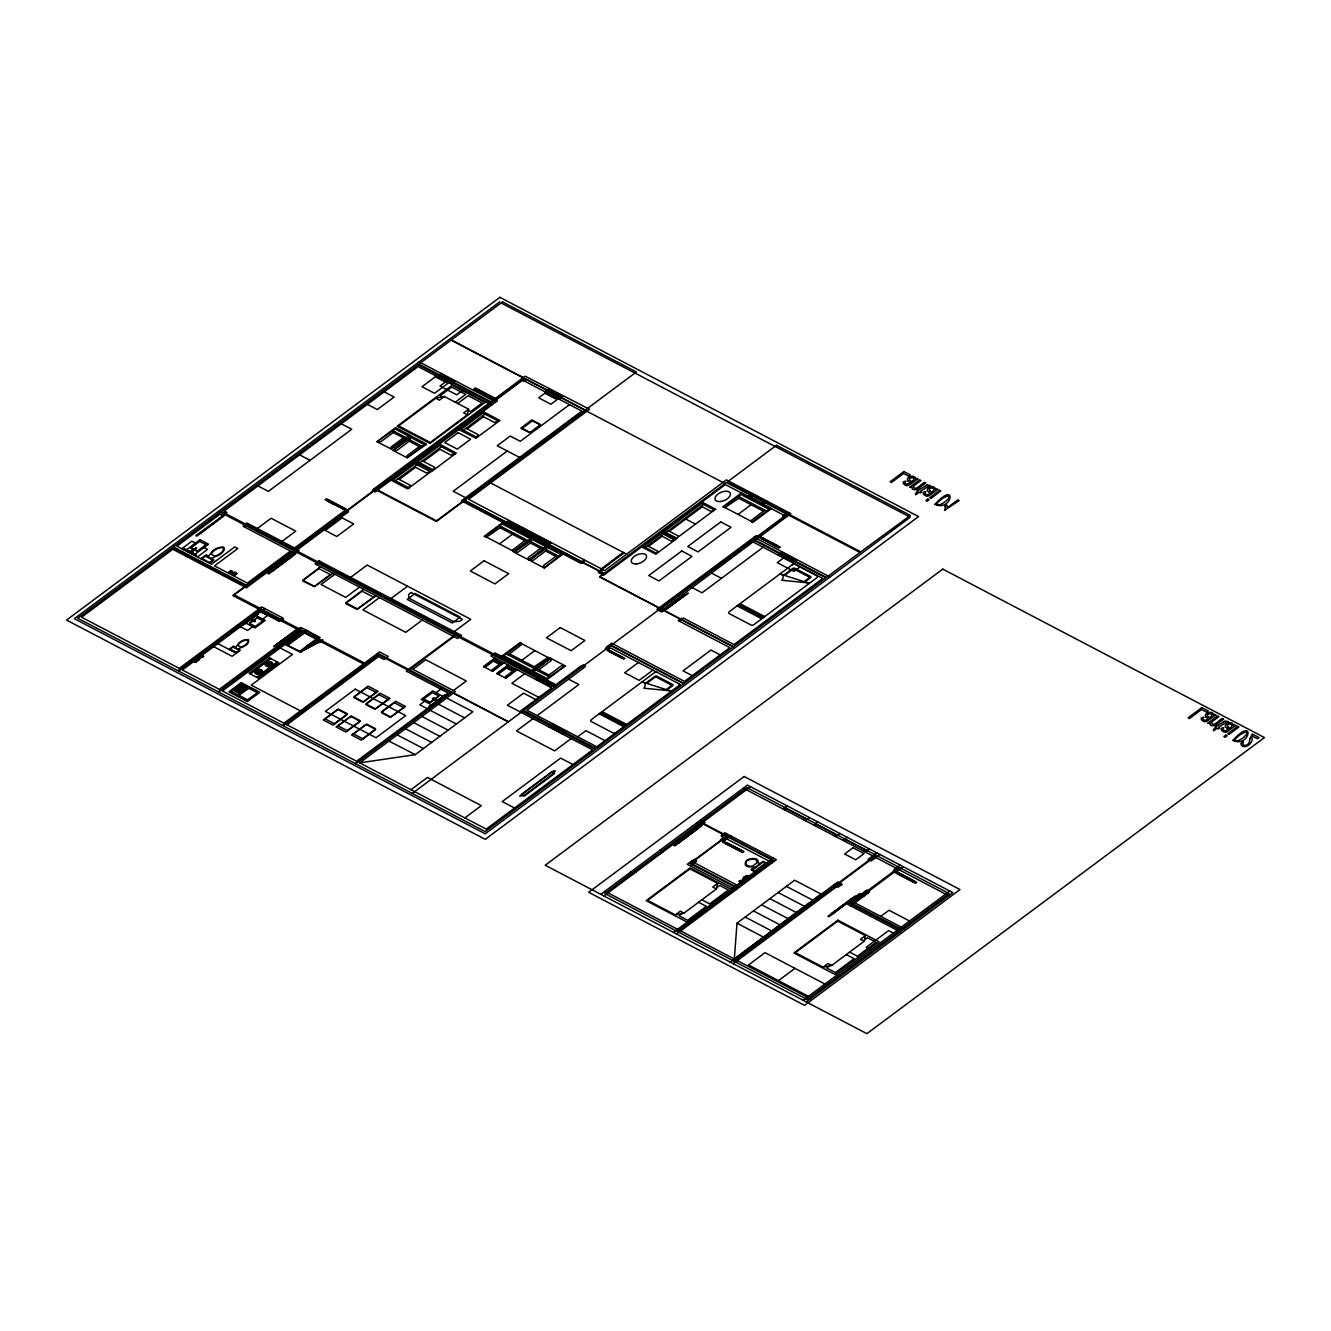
<?xml version="1.0" encoding="UTF-8"?>
<svg xmlns="http://www.w3.org/2000/svg" width="1331" height="1331" viewBox="0 0 1331 1331"><rect width="100%" height="100%" fill="white"/><g stroke="black" fill="none" stroke-linecap="round" stroke-linejoin="round"><path stroke-width="1.5" d="M736.991 923.165L734.329 959.019L821.061 894.066L794.64 880.224L736.991 923.165L763.512 937.157M1249.792 739.171L1252.255 734.013L1259.043 737.557L1257.412 738.772L1252.371 736.126A8.818 4.758 -23.4 0 0 1251.922 737.607C1253.819 743.879 1242.805 750.751 1240.825 743.713C1246.066 738.256 1240.858 744.395 1243.969 745.31C1246.149 745.709 1248.545 744.328 1249.26 742.232A31.977 17.27 -23.4 0 0 1249.742 739.187M434.106 698.376L436.768 700.023L436.202 699.374M432.658 698.725L434.022 698.143M190.732 548.089L199.6 541.467L205.739 544.462M205.839 544.728L197.387 551.167L190.865 547.823M258.064 674.351L258.264 673.453M258.996 670.159L259.196 669.26M268.38 666.681L268.579 665.783M269.311 662.472L269.511 661.574M407.086 457.748L426.652 444.188L411.578 436.285L392.761 450.527L411.113 437.683L424.539 444.72L407.086 457.748L393.577 450.71M439.496 444.072L456.3 453.089L432.409 470.891L415.172 462.073M467.347 414.806L468.612 409.183L444.371 396.488L435.736 398.252L398.618 425.887L430.246 442.458L467.347 414.806L463.654 412.876L468.612 409.183M423.924 698.891L432.292 692.669L438.797 695.897L430.212 702.385L424.057 699.158M438.897 696.163L430.262 702.369M503.817 662.921L492.403 671.34L502.552 663.237L494.5 659.011L483.486 666.715L494.783 658.18M484.085 536.41L502.819 522.451L532.749 538.14L513.999 552.432L532.284 539.537L545.71 546.559L528.673 560.085L547.84 546.026M546.625 679.958L565.442 665.716L547.091 678.56L533.664 671.523L550.801 658.03L531.551 672.055L501.587 656.383L520.321 642.424M675.832 539.321L661.823 531.884L675.815 539.404L674.75 540.037L661.673 533.215L643.688 546.608L656.732 553.463L655.917 554.228L641.625 546.925M716.411 888.958L717.675 883.335L689.94 868.827L647.598 900.355L675.333 914.879L683.968 913.133L716.411 888.958L712.717 887.028L717.675 883.335M864.152 941.267L865.416 935.643L837.681 921.119L795.339 952.663L823.074 967.171L831.725 965.424L864.152 941.267L860.458 939.32L865.416 935.643M191.614 550.701L195.657 548.655M194.942 548.488L196.306 547.956M512.368 550.169L526.161 539.637M521.952 644.37L508.176 654.885M750.983 520.671L764.759 510.139M253.522 621.194L254.92 621.51L254.454 620.562M198.069 659.045L199.301 658.529M199.4 658.878L198.186 659.361M231.993 573.112L233.208 572.596M233.274 572.995L232.176 573.445M743.397 878.776L744.611 878.26M744.695 878.676L743.58 879.109M251.559 620.08L254.886 620.762M434.405 698.476L432.392 698.559L433.49 699.174M255.036 621.095L253.955 621.577M194.925 549.054L196.672 547.84L192.562 551.35L194.908 549.137M948.97 498.077L945.859 501.138A31.911 17.236 -23.4 0 1 943.463 502.885L939.952 504.798A3.161 1.714 -23.4 0 1 936.774 503.417M1246.964 734.13L1243.853 737.191A31.911 17.236 -23.4 0 1 1241.474 738.921L1237.963 740.835A3.161 1.714 -23.4 0 1 1234.785 739.454M936.957 503.401L940.152 500.206A30.946 16.721 -23.4 0 1 942.531 498.46L946.042 496.546M1234.968 739.437L1238.146 736.259A30.946 16.721 -23.4 0 1 1240.542 734.512L1244.052 732.599M302.57 580.333L320.538 566.79M345.694 602.926L363.662 589.383M202.062 558.388L205.49 556.192M212.794 560.334L209.449 562.514M752.73 869.742L762.713 862.255L765.159 863.054M765.258 863.503L754.727 871.04M249.513 623.224L256.933 617.767L262.706 620.629M262.789 620.978L255.419 626.402L249.596 623.54L257.216 617.75M191.298 551.001L192.529 550.502M391.198 448.996L410.68 435.52L395.606 427.634L376.789 441.859L395.141 429.015L408.567 436.052L391.198 448.996L377.605 442.042M507.976 665.084L496.729 673.669L507.71 665.933L515.763 670.142L505.614 678.261L517.027 669.826M551.134 658.496L564.627 665.533M208.002 556.807L210.514 553.879A9.001 4.858 -23.4 0 1 223.126 547.108A2.961 1.597 -23.4 0 1 223.991 547.573A9.001 4.858 -23.4 0 1 215.522 556.491L211.33 558.554M235.238 647.648L237.317 645.219A7.47 4.026 -23.4 0 1 247.782 639.612A2.446 1.331 -23.4 0 1 248.498 639.995A7.47 4.026 -23.4 0 1 241.477 647.398L237.999 649.095M230.379 648.863L233.008 647.116M239.131 650.676L236.535 652.39M191.914 550.601L194.559 548.954M741.084 882.054L739.67 880.972M230.596 691.122L241.31 683.485M238.798 694.383L247.865 687.961M239.63 694.799L248.697 688.393M256.633 693.351L247.699 699.69M258.114 693.018L247.483 700.622M354.029 696.712L368.171 686.164L378.037 691.321L363.147 702.119M347.108 714.631L333.033 725.129L323.167 719.955L338.157 709.14M366.025 703.766L380.167 693.201L390.033 698.376L375.043 709.19M360.052 721.518L345.927 732.05L336.061 726.892L351.051 716.078M381.481 711.852L395.64 701.304L405.489 706.462L390.599 717.259M375.508 729.621L361.383 740.152L351.534 734.978L366.524 724.18M929.82 493.502L930.07 493.319A23.176 12.511 -23.4 0 0 928.356 491.738L928.04 491.422A10.748 5.806 -23.4 0 1 927.491 490.889C925.478 487.529 935.327 484.068 935.277 489.459A4.808 2.595 -23.4 0 1 936.741 488.793L938.056 489.492A4.875 2.645 -23.4 0 0 936.342 490.34A20.215 10.931 -23.4 0 0 935.227 491.106L930.718 494.45A9.683 5.241 -23.4 0 1 929.537 495.248C926.126 498.709 919.505 491.455 925.777 491.788M1207.882 719.106L1208.132 718.923A23.176 12.511 -23.4 0 0 1206.418 717.342L1206.119 717.026M1227.848 729.521L1228.064 729.355A23.176 12.511 -23.4 0 0 1226.35 727.774L1226.051 727.458A10.748 5.806 -23.4 0 1 1225.485 726.926C1223.588 723.365 1233.355 720.237 1233.271 725.511A4.808 2.595 -23.4 0 1 1234.735 724.829L1236.066 725.528A4.875 2.645 -23.4 0 0 1234.336 726.377A20.215 10.931 -23.4 0 0 1233.238 727.159L1228.713 730.486A9.683 5.241 -23.4 0 1 1227.531 731.301C1224.603 734.729 1217.266 727.641 1223.771 727.841M196.273 548.721L195.374 549.071M225.588 511.853L221.462 514.914L219.981 514.149L176.94 546.209L211.429 564.277L234.689 546.958L237.767 548.572L214.507 565.891L247.416 583.111L290.474 551.051L244.139 526.793L248.265 523.715M200.532 533.032L219.665 518.791M184.027 549.653L184.859 549.038L196.406 555.094L195.574 555.709M437.117 376.54L441.243 373.462M441.859 374.31L441.043 374.926L453.355 381.365M438.764 376.873L441.243 375.026M200.815 558.721L205.29 555.393L214.041 559.985L209.583 563.312M206.322 555.942L206.338 554.877L207.586 555.526L206.754 556.158M446.284 381.332L439.962 386.04L456.699 394.808L463.022 390.099M450.677 383.112L454.187 380.766M257.382 528.49L271.125 518.258L295.781 531.152L282.022 541.401M451.492 384.06L455.618 380.982M394.492 431.577L380.849 441.742L378.187 441.642M444.371 396.488L439.43 400.182L435.736 398.252M404.657 436.901L391.015 447.066L391.613 448.68M455.252 402.195L465.7 394.409L451.741 387.105L440.195 395.706L442.458 396.888M229.714 571.764L230.995 570.816M228.516 573.045L231.295 570.966M228.732 572.496L230.23 572.031M230.33 572.08L232.093 571.032L229.298 571.548L231.627 572.995M230.729 572.297L232.01 571.348L230.579 570.6M457.714 403.476L468.163 395.706L482.138 403.01L470.592 411.612L468.329 410.43M230.829 573.594L232.725 572.18L233.907 572.812L232.027 574.21M329.406 500.323L328.091 501.305L342.683 508.558M476.881 390.465L478.212 389.484M410.464 440.245L396.821 450.394L394.159 450.311M234.323 572.446L235.82 572.347L235.121 572.862A7.653 4.126 -23.4 0 0 233.324 574.044L232.692 573.711A7.653 4.126 -23.4 0 0 234.323 572.446L235.121 572.862M234.073 574.044L235.354 573.095L236.785 573.844L235.504 574.809L233.457 573.944M233.308 574.876L235.753 573.312M234.273 574.16L236.851 573.528L235.304 574.693M233.291 575.541L236.069 573.478M233.507 574.992L236.369 573.628M481.489 392.678L497.428 400.814L375.026 491.971L372.397 490.191L374.044 488.959M420.629 445.569L406.987 455.718L407.585 457.348M342.383 508.791L343.697 507.81M491.172 397.952L492.503 396.971M343.697 511.57L346.659 509.357L326.444 498.776L325.13 499.757L332.517 503.617M492.487 400.731L495.448 398.518L475.25 387.937L473.919 388.918L481.323 392.795M271.99 570.566L291.123 556.308M272.539 570.849L291.772 556.641M278.695 566.54L268.795 573.911L267.814 573.395L299.076 550.418L297.595 549.653M279.028 566.291L295.848 553.763L293.552 552.664M395.473 480.807L417.052 464.735M463.371 430.229L484.95 414.157M419.797 462.805L441.376 446.734M399.233 479.459L415.571 467.281M467.131 428.881L483.469 416.703M423.557 461.458L439.895 449.279M408.617 487.695L410.314 485.266L398.085 478.861M430.196 471.623L426.652 473.087L414.423 466.682M432.941 469.693L434.638 467.264L422.409 460.859M454.52 453.621L450.976 455.102L438.748 448.697M476.531 437.117L478.228 434.688L466 428.283M498.11 421.045L494.566 422.509L482.338 416.104M430.695 471.856L415.006 463.67L393.427 479.742L409 487.895L431.976 470.891M476.98 437.4L499.874 420.513L483.07 411.495M544.911 391.747L549.038 388.685M549.653 389.534L548.821 390.133L561.15 396.588L561.965 395.973M546.559 392.096L549.038 390.249M316.229 564.527L320.338 561.466M264.836 608.566L182.364 669.992L219.316 689.358L301.804 627.916L304.882 629.53L222.41 690.972L356.608 761.249L448.164 693.052L406.238 671.107L454.903 635.07L293.685 550.651L234.306 594.89L365.543 663.603L378.736 653.771L408.717 669.476M198.835 657.963L202.046 656.25M303.468 580.083L318.941 568.57M197.554 659.311L196.705 659.943A7.653 4.126 -23.4 0 1 197.787 660.725L198.851 659.926A7.653 4.126 -23.4 0 1 197.437 659.394M196.805 659.993L194.426 661.94L197.304 661.008L196.339 660.509M199.234 658.18L202.728 655.75L203.693 656.25L200.815 657.181M197.787 660.725L198.851 659.926M253.838 621.327L252.424 620.163M252.99 619.764L253.689 620.978M558.471 398.335L560.95 396.488M252.591 626.668L247.533 630.428L240.462 626.718M262.989 618.915L267.598 615.488L260.527 611.778M559.286 399.283L563.412 396.205M521.819 428.682L532.816 420.48M314.865 586.056L330.338 574.543M233.857 646.933L233.857 646.051L234.206 647.099M332.866 573.245L314.515 586.688L302.753 581.015M334.813 574.277L321.07 584.509L345.711 597.419L359.47 587.171M530.42 432.309L540.037 425.138M530.72 432.459L540.336 425.304M507.261 450.993L453.222 491.255L465.534 497.711M569.518 404.641L520.271 441.31L510.255 436.052L497.245 445.735L519.589 457.448M281.157 620.629L279.044 620.912M281.373 620.745L283.57 619.098L282.338 618.449M350.685 577.338L367.173 565.059L470.758 619.298L454.27 631.593M282.056 640.278L296.081 629.846L297.928 630.811M276.948 644.221L292.97 632.391M297.795 629.347L299.991 627.7L301.222 628.348M298.011 629.447L273.537 646.633L282.155 640.344M286.215 644.038L304.683 630.278M286.464 644.171L304.932 630.412M288.095 645.053L306.563 631.277M250.295 673.985L270.908 658.629M346.609 602.677L362.065 591.164M256.65 677.313L277.281 661.956M257.648 676.963L276.898 662.622M265.701 671.24L269.228 668.628M258.68 677.496L277.929 663.171M299.891 651.225L318.375 637.466M358.006 608.65L373.462 597.12M375.991 595.822L356.874 609.315M379.385 597.602L362.897 609.897L405.772 632.341L422.26 620.063M391.048 598.484L407.552 586.206M484.983 536.875L502.303 523.965L530.437 538.722L513.117 551.616M504.782 523.482L508.908 520.421M501.604 526.76L486.464 537.075M509.523 521.27L508.692 521.868L521.636 528.657M506.429 523.832L508.891 521.985M499.508 543.913L512.502 534.23M518.541 530.686L522.451 528.041M523.283 528.474L522.451 529.072L535.395 535.861L536.21 535.245M520.188 531.036L522.65 529.189M532.716 537.591L535.178 535.744M283.919 723.182L379.585 651.907L388.186 656.416L384.06 659.477L378.553 656.599L286.997 724.779M537.042 535.678L536.21 536.293L549.154 543.065M533.947 538.24L536.41 536.393M531.635 542.083L517.992 552.249L515.33 552.165M541.8 547.407L528.157 557.573L528.773 559.186M546.059 545.111L550.185 542.033M547.291 545.743L551.417 542.682M548.039 546.143L529.239 560.384L547.573 547.54L561 554.578L544.08 568.087L563.129 554.045M546.925 550.086L533.282 560.251L530.62 560.168M354.528 696.795L366.907 687.578M325.197 718.923L337.558 709.706M557.09 555.41L543.447 565.575L544.046 567.189M363.646 701.57L376.024 692.353M334.314 723.698L346.676 714.481M366.524 703.849L378.886 694.632M412.86 669.327L425.687 659.76L466.266 681.006L453.422 690.573M338.091 725.861L350.452 716.644M375.641 708.624L388.02 699.407M347.208 730.636L359.586 721.419M584.259 559.885L580.15 562.946L461.408 500.789L581.83 411.079L524.164 380.882M381.98 711.935L394.359 702.718M353.547 733.947L365.925 724.73M391.098 716.71L403.476 707.493M362.664 738.722L375.043 729.504M614.839 558.737L600.813 569.169L602.66 570.134M623.357 552.382L614.939 558.787M424.639 701.204L419.814 704.798L427.201 708.658M436.036 692.702L440.777 689.175M624.189 552.814L598.135 571.947L599.366 572.596M603.159 569.768L599.033 572.846L603.609 575.242L725.345 484.567L783.626 515.08M432.808 698.991L433.873 698.409M435.703 700.206L433.839 699.091L436.202 699.241M355.41 763.628L450.81 692.569L378.736 654.819L283.32 725.877L485.199 831.592L595.456 749.469L522.75 711.403M645.402 547.507L663.387 534.114M355.61 763.728L451.575 692.27L508.242 721.951M494.1 660.542L485.915 666.648L484.318 666.581M665.933 532.516L703.6 504.449M648.53 546.375L662.139 536.227M669.36 531.285L702.252 506.762M535.877 699.607L523.565 693.168L507.377 705.214L592.644 749.869L486.248 829.113L359.686 762.863L455.368 691.588L410.364 668.029M521.236 642.89L503.9 655.8L532.051 670.525L549.387 657.63M500.206 663.736L492.021 669.842L492.387 670.807M656.349 553.247L657.78 551.217L647.581 545.876M674.335 539.854L671.39 541.068L661.191 535.744M676.68 538.14L714.348 510.072M656.732 553.48L674.784 540.037M507.311 667.463L499.125 673.553L497.528 673.503M722.666 506.928L741.4 492.969L771.348 508.642L752.614 522.601M723.565 507.394L740.885 494.483L769.035 509.224L751.716 522.118M740.169 497.278L725.012 507.577M521.852 660.276L534.846 650.593M513.417 670.658L505.231 676.747L505.597 677.729M748.288 496.579L752.414 493.502M749.935 496.912L753.03 494.35M359.686 762.863L415.205 754.66L472.854 711.736L446.7 698.043M738.089 514.432L751.083 504.748M524.713 673.702L511.886 683.269L538.855 697.394M532.766 667.746L547.956 657.447M531.551 672.055L550.285 658.096M761.848 503.151L764.31 501.305M537.574 670.674L551.217 660.509L550.618 658.895M762.663 504.1L766.789 501.038M535.861 679.542L539.987 676.481M537.308 679.775L538.123 679.159L550.452 685.615M538.34 679.276L540.802 677.429M547.74 675.998L561.383 665.849L564.045 665.933M549.62 686.23L552.714 683.668M410.963 789.699L427.467 777.42L481.34 805.638L464.852 817.916M550.235 687.079L554.361 684.001M519.689 711.669L551.7 687.828L490.889 656L495.016 652.922L555.826 684.766L581.231 665.833L584.326 667.447L526.893 710.205L596.77 746.791L680.407 684.5L610.53 647.914L609.615 648.596L606.537 646.982L611.578 643.239L684.517 681.422L729.887 647.648L678.211 620.579L681.722 618.233L682.736 618.765M581.664 666.049L583.311 664.835L585.507 666.315L584.126 667.347M606.969 647.215L605.306 648.447L624.888 658.346L623.79 659.161L606.953 650.343L609.432 648.513M412.294 793.409L787.037 514.298L726.443 482.571L599.499 576.872L733.198 646.883L683.984 683.535L611.278 645.468M660.542 611.328L790.83 513.616L726.393 479.875L604.657 570.55L468.612 499.325L589.533 409.266L525.213 376.207L373.911 488.893L377.006 490.507M609.415 651.641L610.513 650.826M668.811 607.285L684.117 595.073M761.715 539.072L763.029 538.09M533.016 718.64L516.528 730.935L554.644 750.9L571.149 738.605M537.175 715.596L578.852 684.533L568.587 679.159M763.162 547.257L702.036 592.794L691.771 587.42M621.327 657.88L622.426 657.065M776.006 546.559L777.321 545.577M679.442 621.228L683.568 618.15L734.013 644.57L822.758 578.469L752.897 541.883M548.206 726.593L552.332 723.532M778.336 555.193L782.445 552.132M549.653 726.826L550.468 726.21L562.797 732.666L561.965 733.281M783.061 552.964L782.245 553.58L794.557 560.035L795.389 559.419M550.685 726.327L553.147 724.48M779.966 555.543L782.445 553.696M638.398 662.505L624.655 672.754L639.179 680.357L652.922 670.109M783.593 557.955L777.271 562.664L794.008 571.432L800.33 566.723M562.58 732.566L565.059 730.719M791.878 561.765L794.357 559.935M562.58 734.13L566.707 731.052M792.71 562.73L796.836 559.652M783.759 575.125L792.427 568.67A1.747 0.948 -23.4 0 1 794.74 568.204L810.562 576.506M784.641 575.408L792.178 569.801A1.747 0.948 -23.4 0 1 794.491 569.335L808.849 576.855M912.068 481.423L911.452 481.889A18.201 9.833 -23.4 0 0 909.988 480.375C906.478 478.112 915.545 475.932 913.665 479.892A5.74 3.095 -23.4 0 1 912.034 481.406M645.851 683.069L654.519 676.614A1.747 0.948 -23.4 0 1 656.815 676.148L672.654 684.45M646.733 683.352L654.27 677.745A1.747 0.948 -23.4 0 1 656.566 677.279L670.924 684.8M577.671 736.792L585.906 730.652L605.006 740.652M924.962 486.331L917.009 491.089L917.924 491.572L915.462 493.402L915.711 494.816L919.189 492.237L920.453 492.886L921.767 491.921L920.503 491.255L928.406 486.264M804.057 581.664L808.499 578.353A1.747 0.948 -23.4 0 0 809.165 577.288M804.922 581.946L810.23 578.003A1.747 0.948 -23.4 0 0 810.895 576.939M666.132 689.608L670.591 686.297A1.747 0.948 -23.4 0 0 671.24 685.232M667.014 689.891L672.321 685.947A1.747 0.948 -23.4 0 0 672.97 684.883M945.027 506.262L946.657 505.048M600.797 894.332L747.44 785.107L952.846 892.652L806.203 1001.894M603.875 895.946L750.518 786.721M684.034 837.798L705.064 822.442L700.588 819.996M677.895 842.523L697.128 828.331M678.527 842.872L697.66 828.614M676.564 934.013L776.372 859.676L724.779 832.773L721.069 835.851L722.3 836.484L726.343 833.472M723.582 837.266L722.35 838.197L725.428 839.794M692.12 860.858L694.1 859.393L696.729 861.174L690.373 865.915M722.467 838.247L720.504 839.728L736.359 847.614M730.786 835.801L722.467 842.007L735.028 848.596M725.428 843.555L726.743 842.573M783.061 808.982L787.187 805.904M784.907 809.947L786.554 808.716M739.72 851.041L741.034 850.06M675.333 914.879L680.274 911.186L683.968 913.133M803.392 819.63L805.039 818.399M805.238 820.595L809.364 817.517M682.054 913.515L679.026 915.761L687.661 920.287L706.345 906.361L698.542 902.268M716.694 887.71L719.722 885.464L728.34 889.973L709.656 903.899L701.853 899.823M813.624 824.987L817.75 821.909M745.027 876.896L743.43 877.428L745.027 876.896A7.653 4.126 -23.4 0 0 746.109 877.678M743.563 879.442L740.069 881.871L739.121 881.372L741.999 880.44M815.47 825.952L817.118 824.721M673.486 932.399L773.294 858.062M833.955 835.635L835.602 834.404M835.801 836.6L839.928 833.522M843.022 840.377L847.148 837.315M844.869 841.342L846.516 840.127M863.353 851.025L865 849.794M865.2 851.99L869.326 848.928M730.17 962.08L837.681 882.004L842.24 884.383L838.031 887.211L836.8 886.562M876.83 852.855L868.028 859.393L871.106 861.007L879.907 854.469M733.248 963.694L840.759 883.618M838.147 908.607L854.968 896.079L857.197 897.244M832.008 913.349L851.241 899.14M832.64 913.682L851.873 899.473M838.813 909.372L828.914 916.743L827.915 916.227L838.28 908.674M839.129 909.123L859.676 893.517L861.157 894.299M865.499 891.038L847.697 904.315L900.255 931.833M900.288 865.133L895.197 868.927L898.275 870.541L903.366 866.747M895.264 868.96L893.284 870.424L895.247 871.472M867.862 893.118L869.509 891.886L868.527 891.371M898.225 870.507L895.247 872.72L907.809 879.292M850.775 905.929L868.594 892.652M898.209 874.267L899.523 873.286M778.469 980.648L794.956 968.352M912.5 881.754L913.815 880.773M880.756 916.393L889.008 910.254L909.539 921.002M823.074 967.171L828.015 963.494L831.725 965.424M829.795 965.824L826.767 968.07L835.402 972.578L854.086 958.653L846.283 954.577M864.435 940.019L867.463 937.756L876.081 942.281L857.397 956.207L849.594 952.114M803.125 1000.28L949.768 891.038M1210.079 717.476L1209.446 717.941A18.201 9.833 -23.4 0 0 1207.982 716.411C1204.472 713.998 1213.739 712.168 1211.659 715.945A5.74 3.095 -23.4 0 1 1210.045 717.459M1222.973 722.367L1215.003 727.125L1215.935 727.624L1213.473 729.455L1213.706 730.869L1217.183 728.273L1218.447 728.939L1219.762 727.957L1218.497 727.292L1226.417 722.3M1229.395 728.373L1230.01 727.907A5.74 3.095 -23.4 0 0 1231.541 726.56C1233.737 722.716 1224.603 723.831 1227.964 726.826M713.05 511.037L711.286 511.47M252.79 619.497L251.642 619.63L252.823 619.514M742.448 881.039L740.502 880.357M307.328 645.718L319.091 639.246L321.004 640.76M306.014 646.666L318.974 639.579L320.338 640.461M197.337 551.2L190.865 548.355M320.621 640.294L301.122 651.375M927.042 484.966L930.569 485.582L928.522 486.331M514.664 552.598L528.241 559.619M483.918 666.848L492.071 671.057M192.163 551.2L191.747 551.284M265.019 664.918L266.4 664.635M271.474 663.62L272.855 663.337M254.703 672.604L256.101 672.321M261.175 671.29L262.556 671.007M433.191 699.025L434.971 700.123M498.742 421.278L482.903 413.092L461.325 429.164L476.98 437.383L475.999 438.298L458.846 429.547M807.618 582.828L781.763 580.249A8.884 4.792 -23.4 0 0 780.016 573.927L809.315 583.361M669.709 690.756L643.838 688.194A8.884 4.792 -23.4 0 0 642.108 681.871L671.406 691.305M755.11 867.363L751.499 866.88A9.001 4.858 -23.4 0 1 746.392 860.708A2.961 1.597 -23.4 0 1 747.556 859.843A9.001 4.858 -23.4 0 1 758.204 861.889L759.585 864.035M251.742 620.412L253.572 620.995M228.982 572.43L231.078 573.411M455.019 453.854L439.33 445.669L417.751 461.741L433.424 470.043M905.829 481.356C899.457 480.924 906.012 488.128 909.589 484.8A9.683 5.241 -23.4 0 0 910.77 484.002L915.295 480.674A20.215 10.931 -23.4 0 1 916.41 479.892A4.875 2.645 -23.4 0 1 918.124 479.044L916.809 478.361A4.808 2.595 -23.4 0 0 915.329 479.143C916.443 474.219 905.562 476.332 907.559 480.441A10.748 5.806 -23.4 0 0 908.058 480.924M1203.84 717.392C1197.451 716.976 1204.006 724.164 1207.583 720.853A9.683 5.241 -23.4 0 0 1208.764 720.038L1213.29 716.71A20.215 10.931 -23.4 0 1 1214.404 715.945A4.875 2.645 -23.4 0 1 1216.118 715.096L1214.804 714.398A4.808 2.595 -23.4 0 0 1213.34 715.196C1214.454 710.272 1203.557 712.351 1205.553 716.477A10.748 5.806 -23.4 0 0 1206.052 716.976M257.449 671.306L257.665 671.406A1.764 0.948 -23.4 0 1 260.26 671.173A1.764 0.948 -23.4 0 1 258.031 672.92A1.764 0.948 -23.4 0 1 257.582 671.323M388.968 741.051L415.205 754.66M738.389 496.347L766.54 511.071M738.788 498.31L763.378 511.171M724.014 507.061L752.165 521.785M701.886 502.037L715.895 509.357M714.697 510.255L701.736 503.484L664.069 531.551L677.03 538.323M701.221 506.229L711.12 511.42M685.798 519.023L695.514 524.115M668.328 530.736L678.228 535.927M520.77 643.239L548.921 657.963M509.557 653.854L534.147 666.715M506.396 653.954L534.546 668.678M405.473 728.756L431.643 742.432M397.22 734.895L423.408 748.554M751.998 493.818L766.373 501.338M548.622 388.985L562.996 396.522M724.863 483.486L585.424 410.48L464.735 500.373L604.174 573.395M787.453 516.145L784.491 514.598L782.512 516.062L785.806 517.376M748.704 496.263L763.079 503.8M522.051 378.553L525.129 380.167M545.327 391.447L559.702 398.967M760.068 536.543L772.645 543.115M772.878 543.248L780.282 547.124L778.951 548.106L756.124 535.727L656.948 609.448L661.773 611.977L688.243 593.044L665.7 609.848L663.853 608.866M762.73 538.306L777.154 545.693M477.912 389.717L492.204 397.204M761.998 538.839L776.306 546.326M477.047 390.349L491.472 397.736M540.519 424.522L531.784 419.947L520.787 428.133L529.522 432.708M532.4 420.796L540.103 424.822M419.149 361.899L492.72 400.415M754.028 537.142L829.962 577.005M440.827 373.761L455.202 381.298M492.37 400.664L495.448 402.278M782.046 552.432L796.42 559.968M437.533 376.224L451.908 383.761M778.735 554.894L793.11 562.414M488.593 403.476L418.1 366.574L224.107 511.071L227.069 512.618L195.807 535.594L196.788 536.11L223.841 515.962L221.628 514.798M522.234 428.366L529.938 432.409M384.193 391.83L394.126 397.037L377.305 409.565L367.373 404.358M711.203 572.929L721.469 578.303M740.086 603.675L764.743 616.569M739.104 604.407L763.744 617.318M738.106 605.139L762.763 618.05M737.124 605.888L761.765 618.782M392.861 430.712L406.288 437.749M408.833 439.38L422.26 446.417M490.607 482.937L626.651 554.178M393.227 432.525L403.393 437.849M409.199 441.177L419.365 446.501M620.878 555.277L620.063 554.844L604.94 567.139M341.485 423.89L351.75 429.264L268.38 491.372L258.098 485.998M508.492 520.72L551.001 542.981M583.777 560.251L584.791 560.784L581.697 563.346L580.466 562.697M603.891 573.594L464.452 500.572L436.418 521.469L375.625 489.642L294.783 549.836L555.809 686.513M505.198 523.183L547.707 545.444M599.982 576.772L660.559 608.5M530.004 541.235L543.431 548.256M545.294 549.237L558.721 556.275M499.824 525.828L527.958 540.569M530.37 543.031L540.536 548.355M545.66 551.034L555.826 556.358M500.223 527.791L524.78 540.669M390.948 480.125L407.669 488.876L409.066 487.961M720.171 654.885L710.97 650.06L683.036 670.874L692.236 675.682M485.432 536.543L513.566 551.284M530.037 560.567L543.53 567.622M299.791 454.952L310.056 460.326M611.012 645.668L683.701 683.735L596.554 748.654L523.848 710.588M329.106 500.539L343.398 508.026M332.767 503.75L348.622 511.636L246.368 587.803L172.814 549.287L81.59 617.235L179.269 668.378L261.758 606.953L282.921 618.033L278.795 621.095L260.71 611.628M610.264 651.009L622.292 657.165M346.642 513.117L343.564 511.503L294.6 547.973L246.784 522.95L243.074 526.028L244.305 526.66M609.548 651.541L621.577 657.697M538.839 669.743L549.021 675.067M535.944 669.826L549.37 676.863M539.571 676.78L553.946 684.3M602.178 711.619L626.818 724.513M554.711 687.345L455.518 635.403L409.332 669.809L508.525 721.735M784.708 807.751L806.885 819.364M815.271 823.756L837.449 835.369M844.669 839.146L866.847 850.759M601.179 712.351L625.82 725.245M536.277 679.243L550.651 686.763M600.198 713.083L624.838 725.994M743.314 788.168L948.72 895.73M599.2 713.815L623.84 726.726M318.475 568.337L330.803 574.776M361.599 590.914L373.928 597.369M493.119 660.026L501.188 664.252M506.329 666.947L514.398 671.173M895.58 871.223L909.14 878.31M909.389 878.443L916.776 882.32L915.462 883.302L908.058 879.425M493.352 661.108L499.441 664.302M506.562 668.029L512.651 671.223M218.9 518.391L219.881 518.907M898.375 874.151L912.8 881.538M290.907 556.192L291.888 556.707M497.195 673.752L505.281 677.978M303.368 580.566L314.149 586.206M346.493 603.143L357.274 608.783M345.877 603.609L356.658 609.249M199.766 532.633L200.748 533.149M271.774 570.45L272.755 570.966M551.916 723.831L566.291 731.368M868.86 891.121L866.88 890.09L864.9 891.57L867.928 893.151M548.622 726.293L562.996 733.814M195.474 543.098L191.864 541.201L181.981 548.572L197.637 556.774L207.536 549.404L203.992 547.557M861.373 894.116L864.468 895.73M834.221 884.583L837.299 886.196M205.556 556.242L212.661 559.952M232.276 574.027L234.173 575.142M202.212 558.737L209.3 562.447M851.008 899.024L852.006 899.54M851.807 901.237L904.381 928.755M696.462 823.074L701.853 825.786L674.8 845.934L673.802 845.418L684.167 837.865M722.217 836.55L772.246 862.754M766.556 863.087L763.212 861.34L751.483 870.075L754.827 871.822M445.419 695.098L429.963 706.611M736.592 847.747L743.996 851.607L742.665 852.589L735.278 848.729M726.576 842.706L740.868 850.193M726.443 842.806L740.735 850.293M696.912 828.215L697.893 828.731M725.578 843.438L740.003 850.825M442.607 696.146L432.658 690.922L421.245 699.424L431.211 704.648M572.929 764.543L560.617 758.088L502.22 801.578L514.548 808.033M893.317 933.098L888.592 930.619L866.182 947.306L870.907 949.785M319.473 638.031L305.098 629.663L320.139 637.532L300.34 652.273L285.316 644.404L301.006 651.791M304.915 632.508L288.993 643.422L289.742 643.821M753.446 868.611L751.133 869.542L752.88 869.027M438.465 704.182L464.602 717.875M786.388 886.363L812.842 900.222M752.88 870.091L754.544 870.973M831.875 913.282L832.873 913.798M257.881 613.741L243.091 624.755M256.334 615.737L265.218 620.379L255.053 627.949L246.168 623.307M748.122 875.898L745.576 876.314L746.741 876.913M748.837 876.28L747.706 876.197M746.891 875.598L747.839 876.097M430.212 710.321L456.367 724.014M746.475 875.898L748.538 876.996M778.136 892.519L804.623 906.378M746.059 876.214L747.007 876.713M746.458 877.129L745.51 876.613L748.388 875.682L745.26 878.31A7.653 4.126 -23.4 0 0 743.962 877.695M677.762 842.473L678.76 842.989M745.759 878.576L744.345 877.828L742.765 879.026L744.162 879.758M741.733 880.656L739.187 881.072L740.352 881.671M740.086 880.656L742.166 881.754M366.524 687.395L376.39 692.553M421.96 716.477L448.114 730.17M769.884 898.658L796.387 912.534M378.52 694.433L388.386 699.607M393.976 702.535L403.842 707.693M695.081 862.405L692.004 860.791L687.295 864.301L735.96 889.774M691.421 861.224L740.086 886.712M280.142 647.964L292.471 654.419L251.226 685.132L300.407 710.887M660.109 850.16L663.187 851.773M413.725 722.617L439.862 736.309M761.648 904.797L788.168 918.689M731.235 889.391L690.157 867.895L646.167 900.654L687.245 922.167M659.477 852.971L660.708 853.604M354.445 697.178L363.064 701.687M353.946 697.544L362.581 702.069M366.441 704.215L375.059 708.741M381.897 712.318L390.515 716.827M365.942 704.581L374.577 709.107M381.398 712.684L390.033 717.193M753.429 910.92L779.949 924.845M233.224 647.182L239.098 650.26M745.194 917.059L771.73 931.001M230.446 649.245L236.319 652.323M217.818 643.588L236.203 653.205L232.076 656.283L213.692 646.65M338.64 709.223L347.258 713.732M351.534 716.161L360.152 720.67M366.99 724.247L375.608 728.772M338.141 709.589L346.759 714.115M351.035 716.527L359.669 721.036M366.491 724.613L375.126 729.138M634.737 871.389L635.968 872.038M630.412 872.271L633.489 873.885M324.814 718.723L334.68 723.898M337.725 725.661L347.574 730.819M353.181 733.764L363.03 738.921M202.462 655.95L203.626 656.549M202.179 656.15L203.144 656.649M200.648 655.884L202.728 656.965M201.497 656.665L200.349 656.599M201.364 656.765L202.312 657.264M201.081 656.965L202.245 657.581M824.921 984.042L765.009 952.663L748.504 964.958L808.416 996.337M198.652 657.863L200.049 658.595L198.469 659.793L197.055 659.045L194.027 661.374L195.108 661.424M241.793 683.552L258.214 692.17M195.341 660.326L196.755 661.407M196.073 660.708L197.238 661.307M256.783 692.453L240.844 684.101L231.228 691.271L247.15 699.624M194.259 660.625L196.339 661.723M240.013 684.716L246.901 688.327M239.746 684.933L246.634 688.526M194.975 661.524L195.923 662.023M194.692 661.723L195.857 662.339M238.915 685.548L245.802 689.142M238.648 685.748L245.536 689.358M237.816 686.363L244.704 689.974M237.55 686.563L244.438 690.173M236.718 687.179L243.606 690.789M236.452 687.378L243.323 690.989M235.57 688.044L242.442 691.654M235.288 688.243L242.175 691.854M234.472 688.859L241.344 692.469M234.189 689.059L241.077 692.669M233.274 689.741L240.162 693.351M233.008 689.94L239.896 693.551M230.513 691.954L246.95 700.555M604.923 891.254L810.329 998.816M1226.517 722.367L1228.563 721.635L1225.036 721.003A11.13 6.006 -23.4 0 0 1223.006 722.384M929.92 490.806A18.201 9.833 -23.4 0 1 931.434 492.304L932.016 491.871A5.74 3.095 -23.4 0 0 933.53 490.507C935.76 486.447 926.526 488.178 929.97 490.773M908.041 480.924L908.457 481.273A23.176 12.511 -23.4 0 1 910.188 482.854M946.607 505.081A13.876 7.487 -23.4 0 1 947.14 507.876L957.904 499.874L959.152 500.539L944.544 510.389A11.23 6.073 -23.4 0 0 944.844 506.346M946.042 496.446A3.278 1.764 -23.4 0 1 949.136 498.077M925.511 491.771A4.06 2.196 -23.4 0 0 927.807 494.566A2.762 1.497 -23.4 0 0 929.57 493.635M925.012 486.347A11.13 6.006 -23.4 0 1 927.008 484.933M917.791 488.843A9.949 5.374 -23.4 0 0 919.039 487.978L925.727 483.02L924.463 482.371C921.684 483.569 915.162 491.572 913.482 486.813A2.263 1.215 -23.4 0 1 913.648 486.364L914.314 485.549A8.635 4.659 -23.4 0 1 915.512 484.567L920.936 480.524L919.671 479.859L909.722 487.279L912.184 487.013A4.775 2.579 -23.4 0 0 912.633 489.076M917.874 488.976A4.559 2.462 -23.4 0 1 912.683 489.043M907.875 484.135A4.06 2.196 -23.4 0 1 905.579 481.323M909.639 483.186A2.762 1.497 -23.4 0 1 907.892 484.168M322.485 640.627A3.644 1.963 -23.4 0 1 318.808 642.59M322.119 640.827A3.427 1.847 -23.4 0 1 319.174 642.407M616.153 732.466A2.18 1.181 -23.4 0 1 613.258 733.048L591.08 721.435A2.18 1.181 -23.4 0 1 591.496 719.555L654.187 672.87A2.18 1.181 -23.4 0 1 657.065 672.288M679.243 683.901A2.18 1.181 -23.4 0 1 678.827 685.764M1244.036 732.499A3.278 1.764 -23.4 0 1 1247.13 734.113M1227.931 726.859A18.201 9.833 -23.4 0 1 1229.445 728.356M1223.522 727.807A4.06 2.196 -23.4 0 0 1225.818 730.619A2.762 1.497 -23.4 0 0 1227.581 729.671M1210.694 725.079A4.559 2.462 -23.4 0 0 1215.869 725.029A9.949 5.374 -23.4 0 0 1217.05 724.031L1223.721 719.073L1222.457 718.407C1219.279 719.455 1213.523 727.674 1211.493 722.849A2.263 1.215 -23.4 0 1 1211.659 722.417L1212.325 721.602A8.635 4.659 -23.4 0 1 1213.506 720.62L1218.946 716.56L1217.682 715.912L1207.716 723.315L1210.178 723.066A4.775 2.579 -23.4 0 0 1210.644 725.112M1203.59 717.376A4.06 2.196 -23.4 0 0 1205.869 720.171A2.762 1.497 -23.4 0 0 1207.65 719.239M191.215 551.217L192.18 551.433L191.215 551.217M934.928 504.333C952.031 512.502 957.887 479.01 934.928 504.333M1232.922 740.369C1250.042 748.538 1255.882 715.046 1232.922 740.369M554.927 771.048L553.896 773.161L523.765 795.605L519.656 796.104L553.962 770.549L554.927 771.048M499.874 297.329L66.55 620.08L485.249 839.329L918.573 516.578L499.874 297.329M499.424 302.087L74.386 618.682L485.199 833.805L910.254 517.21L499.424 302.087M172.614 547.59L77.747 618.233L177.971 670.724L259.911 609.698L232.792 595.489L245.719 585.873L172.614 547.59M220.164 512.169L173.429 546.974L246.534 585.257L293.286 550.452L220.164 512.169M418.117 364.711L221.262 511.337L294.384 549.62L491.239 402.994L418.117 364.711M451.109 340.137L418.949 364.112L492.054 402.378L524.231 378.42L451.109 340.137M502.519 301.871L451.375 339.954L585.274 410.064L636.418 371.981L502.519 301.871M184.31 549.171L196.273 555.443L184.31 549.171M200.016 539.704L186.673 549.636L195.191 554.112L208.534 544.179L200.016 539.704M435.32 376.806L422.01 386.722L434.572 393.294L447.882 383.395L435.32 376.806M452.157 385.225L397.17 426.186L430.029 443.389L485.016 402.428L452.157 385.225M522.833 378.12L521.186 379.352L521.852 380.117L523.815 381.148L525.795 379.668L522.833 378.12M524.63 378.636L376.174 489.226L436.551 520.837L585.008 410.264L524.63 378.636M342.1 517.859L325.23 530.437L336.81 536.493L353.68 523.932L342.1 517.859M458.064 432.642L444.754 442.558L457.315 449.129L470.625 439.23L458.064 432.642M318.791 560.75L315.064 563.828L457.515 638.514L461.641 635.453L318.791 560.75M544.861 393.244L538.706 397.853L550.901 404.241L557.073 399.633L544.861 393.244M260.726 610.114L178.787 671.14L218.217 691.787L300.157 630.761L260.726 610.114M258.38 613.674L243.057 625.088L258.38 613.674M232.992 646.467L229.281 649.229L236.552 653.039L240.262 650.277L232.992 646.467M300.573 630.977L218.633 692.004L282.505 725.445L364.428 664.435L300.573 630.977M269.677 657.98L249.063 673.336L258.297 678.178L278.928 662.821L269.677 657.98M241.31 682.603L228.949 691.821L247.433 701.504L259.795 692.286L241.31 682.603M411.163 592.495L408.6 594.391L408.883 598.151L453.888 621.727L459.861 621.228L462.423 619.331L411.163 592.495M415.122 593.493L407.203 599.399L452.207 622.958L460.127 617.068L415.122 593.493M484.068 560.767L470.325 570.999L494.966 583.91L508.708 573.678L484.068 560.767M355.194 689.159L325.396 711.353L376.041 737.74L405.722 715.629L355.194 689.159M776.455 445.303L727.275 481.955L860.774 551.849L910.354 515.413L776.455 445.303M445.319 694.699L429.314 706.628L445.319 694.699M560.235 627.567L546.492 637.815L571.132 650.709L584.875 640.477L560.235 627.567M681.738 550.984L648.746 575.558L659.011 580.948L692.004 556.375L681.738 550.984M720.753 521.918L687.761 546.492L698.026 551.883L731.018 527.309L720.753 521.918M753.346 539.904L660.975 608.716L733.464 646.666L825.852 577.87L753.346 539.904M787.852 514.731L754.311 539.704L826.401 577.454L859.942 552.465L787.852 514.731M903.832 471.557L890.09 481.805L891.454 482.504L903.566 473.487L908.624 476.132L910.238 474.917L903.832 471.557M792.111 564.926L729.421 611.611A2.18 1.181 -23.4 0 0 729.005 613.491L751.183 625.104A2.18 1.181 -23.4 0 0 754.061 624.522L816.752 577.837A2.18 1.181 -23.4 0 0 817.167 575.957L794.99 564.344A2.18 1.181 -23.4 0 0 792.111 564.926M551.566 771.947L521.436 794.391L524.397 795.938L554.528 773.494L551.566 771.947M927.823 499.092L925.877 500.539L927.141 501.205L929.071 499.757L927.823 499.092M939.619 490.307L929.67 497.711L930.918 498.376L940.884 490.956L939.619 490.307M942.764 569.119L545.211 865.233L866.897 1033.671L1264.45 737.557L942.764 569.119M744.129 776.505L588.685 892.286L804.556 1005.338L960 889.541L744.129 776.505M700.123 822.425L604.723 893.484L677.213 931.434L736.06 887.611L689.807 863.403L726.377 836.167L700.123 822.425M746.857 787.603L700.672 822.009L773.577 860.175L677.629 931.65L733.697 961.015L875.831 855.134L746.857 787.603M726.826 836.4L690.806 863.22L736.609 887.211L772.629 860.375L726.826 836.4M757.089 862.721L752.614 866.048A8.385 4.525 -23.4 0 1 746.624 861.24A2.961 1.597 -23.4 0 1 748.455 859.876A8.385 4.525 -23.4 0 1 757.089 862.721M852.988 847.764L844.636 853.986L855.733 859.793L864.069 853.57L852.988 847.764M876.447 855.45L734.279 961.348L806.985 999.415L900.222 929.986L850.11 903.749L899.041 867.296L876.447 855.45M900.072 867.829L852.223 903.466L901.32 929.154L949.153 893.534L900.072 867.829M837.898 920.187L793.908 952.946L834.986 974.458L878.976 941.699L837.898 920.187M1201.826 707.61L1188.084 717.842L1189.448 718.557L1201.577 709.523L1206.618 712.168L1208.249 710.97L1201.826 707.61M1225.818 735.145L1223.871 736.575L1225.136 737.241L1227.082 735.793L1225.818 735.145M1237.614 726.343L1227.664 733.764L1228.929 734.429L1238.878 727.009L1237.614 726.343M322.684 640.028L300.507 651.857L322.684 640.028M913.648 880.889L899.357 873.402L913.515 880.989M214.69 556.059L211.346 554.312A8.385 4.525 -23.4 0 1 222.127 547.54A2.961 1.597 -23.4 0 1 223.492 548.256A8.385 4.525 -23.4 0 1 214.69 556.059M240.778 647.032L238.016 645.585A6.954 3.76 -23.4 0 1 246.95 639.961A2.446 1.331 -23.4 0 1 248.082 640.56A6.954 3.76 -23.4 0 1 240.778 647.032M268.13 665.966A2.912 1.581 -23.4 0 0 271.624 662.971A2.912 1.581 -23.4 0 0 267.065 663.454A2.912 1.581 -23.4 0 0 268.13 665.966M267.93 666.415A3.644 1.963 -23.4 0 0 272.289 662.688A3.644 1.963 -23.4 0 0 266.599 663.271A3.644 1.963 -23.4 0 0 267.93 666.415M268.346 665.25A1.764 0.948 -23.4 0 0 270.576 663.504A1.764 0.948 -23.4 0 0 267.897 663.653A1.764 0.948 -23.4 0 0 268.346 665.25M257.615 674.102A3.644 1.963 -23.4 0 0 261.974 670.375A3.644 1.963 -23.4 0 0 256.301 670.957A3.644 1.963 -23.4 0 0 257.615 674.102M257.815 673.636A2.912 1.581 -23.4 0 0 261.309 670.658A2.912 1.581 -23.4 0 0 256.767 671.123A2.912 1.581 -23.4 0 0 257.815 673.636M636.534 563.945A8.169 4.409 -23.4 0 0 646.417 555.626A8.169 4.409 -23.4 0 0 633.722 556.84A8.169 4.409 -23.4 0 0 636.534 563.945M720.354 501.521A8.169 4.409 -23.4 0 0 730.237 493.202A8.169 4.409 -23.4 0 0 717.525 494.417A8.169 4.409 -23.4 0 0 720.354 501.521"/></g></svg>
